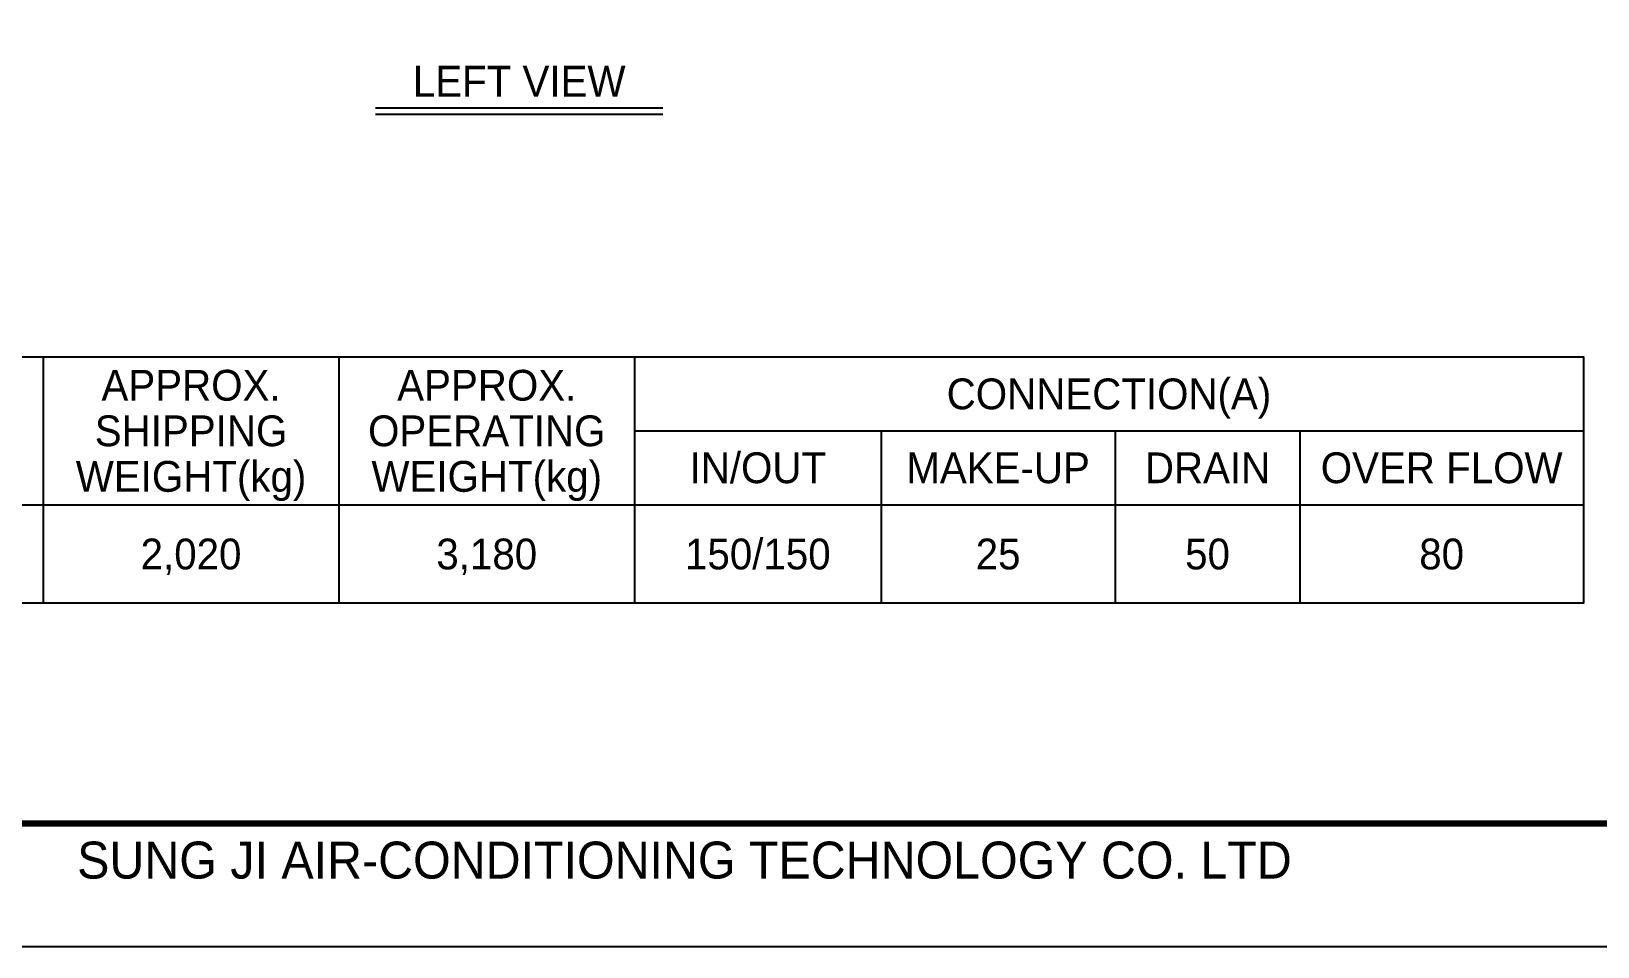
# Model space of a CAD drawing. Header units: millimetres. Extents: x 968 to 30375, y 899 to 21694.
# Drawn here: x 11172 to 20071, y 899 to 6101 of the extents above; entities that cross this region are included whole.
import ezdxf
from ezdxf.enums import TextEntityAlignment as Align

# ---------------------------------------------------------------- set-up
doc = ezdxf.new("R2010")
doc.units = ezdxf.units.MM
for name, color, linetype in [('냉각탑_box', 1, 'Continuous'), ('냉각탑_form', 1, 'Continuous'), ('냉각탑_text', 3, 'Continuous')]:
    doc.layers.add(name, color=color, linetype=linetype)
doc.styles.add('돋움', font='Dotum.ttf')

# ---------------------------------------------------------------- blocks, each defined once
blk = doc.blocks.new('냉각탑form')
at = {"layer": 'Defpoints'}
blk.add_lwpolyline([(0, 297.07), (420.1, 297.07), (420.1, 0), (0, 0)], close=True, dxfattribs=at)
at = {"layer": '냉각탑_form', "const_width": 0.5}
blk.add_lwpolyline([(10, 287.07), (10, 10), (410.1, 10), (410.1, 287.07)], close=True, dxfattribs=at)
at = {"layer": '냉각탑_form', "style": '돋움'}
blk.add_text('SUNG JI AIR-CONDITIONING TECHNOLOGY CO. LTD', height=3.0007, dxfattribs=at).set_placement((149.5, 5.53))

msp = doc.modelspace()

# ---------------------------------------------------------------- linework, layer by layer
at = {"layer": '냉각탑_box'}
for p, q in [((13127.3, 5665.2), (14760.6, 5665.2)), ((13127.3, 5630.2), (14760.6, 5630.2)), ((11239.8, 4250.2), (11239.8, 2850.2)), ((11239.8, 4250.2), (11239.8, 2850.2)), ((12919.8, 4250.2), (12919.8, 2850.2)), ((12919.8, 4250.2), (12919.8, 2850.2)), ((14599.8, 4250.2), (14599.8, 2850.2)), ((14599.8, 4250.2), (14599.8, 2850.2)), ((14599.8, 3830.2), (19989.8, 3830.2)), ((14599.8, 3830.2), (19989.8, 3830.2)), ((15999.8, 3830.2), (15999.8, 2850.2)), ((15999.8, 3830.2), (15999.8, 2850.2)), ((17329.8, 3830.2), (17329.8, 2850.2)), ((17329.8, 3830.2), (17329.8, 2850.2)), ((18379.8, 3830.2), (18379.8, 2850.2)), ((18379.8, 3830.2), (18379.8, 2850.2)), ((4939.8, 3410.2), (19989.8, 3410.2)), ((4939.8, 3410.2), (19989.8, 3410.2))]:
    msp.add_line(p, q, dxfattribs=at)
msp.add_lwpolyline([(4939.8, 4250.2), (19989.8, 4250.2), (19989.8, 2850.2), (4939.8, 2850.2)], close=True, dxfattribs=at)
msp.add_lwpolyline([(4939.8, 4250.2), (19989.8, 4250.2), (19989.8, 2850.2), (4939.8, 2850.2)], close=True, dxfattribs=at)

# ---------------------------------------------------------------- block references
at = {"layer": '냉각탑_form', "xscale": 70, "yscale": 70, "zscale": 70}
msp.add_blockref('냉각탑form', (967.9, 898.6), dxfattribs=at)

# ---------------------------------------------------------------- texts
at = {"layer": '냉각탑_text', "style": '돋움'}
for s, p in [('LEFT VIEW', (13943.9, 5816.9)), ('APPROX.', (12079.8, 4089.2)), ('APPROX.', (12079.8, 4089.2)), ('APPROX.', (13759.8, 4089.2)), ('APPROX.', (13759.8, 4089.2)), ('CONNECTION(A)', (17294.8, 4040.2)), ('CONNECTION(A)', (17294.8, 4040.2)), ('SHIPPING', (12079.8, 3830.2)), ('SHIPPING', (12079.8, 3830.2)), ('OPERATING', (13759.8, 3830.2)), ('OPERATING', (13759.8, 3830.2)), ('WEIGHT(kg)', (12079.8, 3571.2)), ('WEIGHT(kg)', (12079.8, 3571.2)), ('WEIGHT(kg)', (13759.8, 3571.2)), ('WEIGHT(kg)', (13759.8, 3571.2)), ('IN/OUT', (15299.8, 3620.2)), ('IN/OUT', (15299.8, 3620.2)), ('MAKE-UP', (16664.8, 3620.2)), ('MAKE-UP', (16664.8, 3620.2)), ('DRAIN', (17854.8, 3620.2)), ('DRAIN', (17854.8, 3620.2)), ('OVER FLOW', (19184.8, 3620.2)), ('OVER FLOW', (19184.8, 3620.2)), ('2,020', (12079.8, 3130.2)), ('3,180', (13759.8, 3130.2)), ('150/150', (15299.8, 3130.2)), ('25', (16664.8, 3130.2)), ('50', (17854.8, 3130.2)), ('80', (19184.8, 3130.2))]:
    msp.add_text(s, height=175, dxfattribs=at).set_placement(p, align=Align.MIDDLE_CENTER)

doc.saveas('drawing.dxf')
